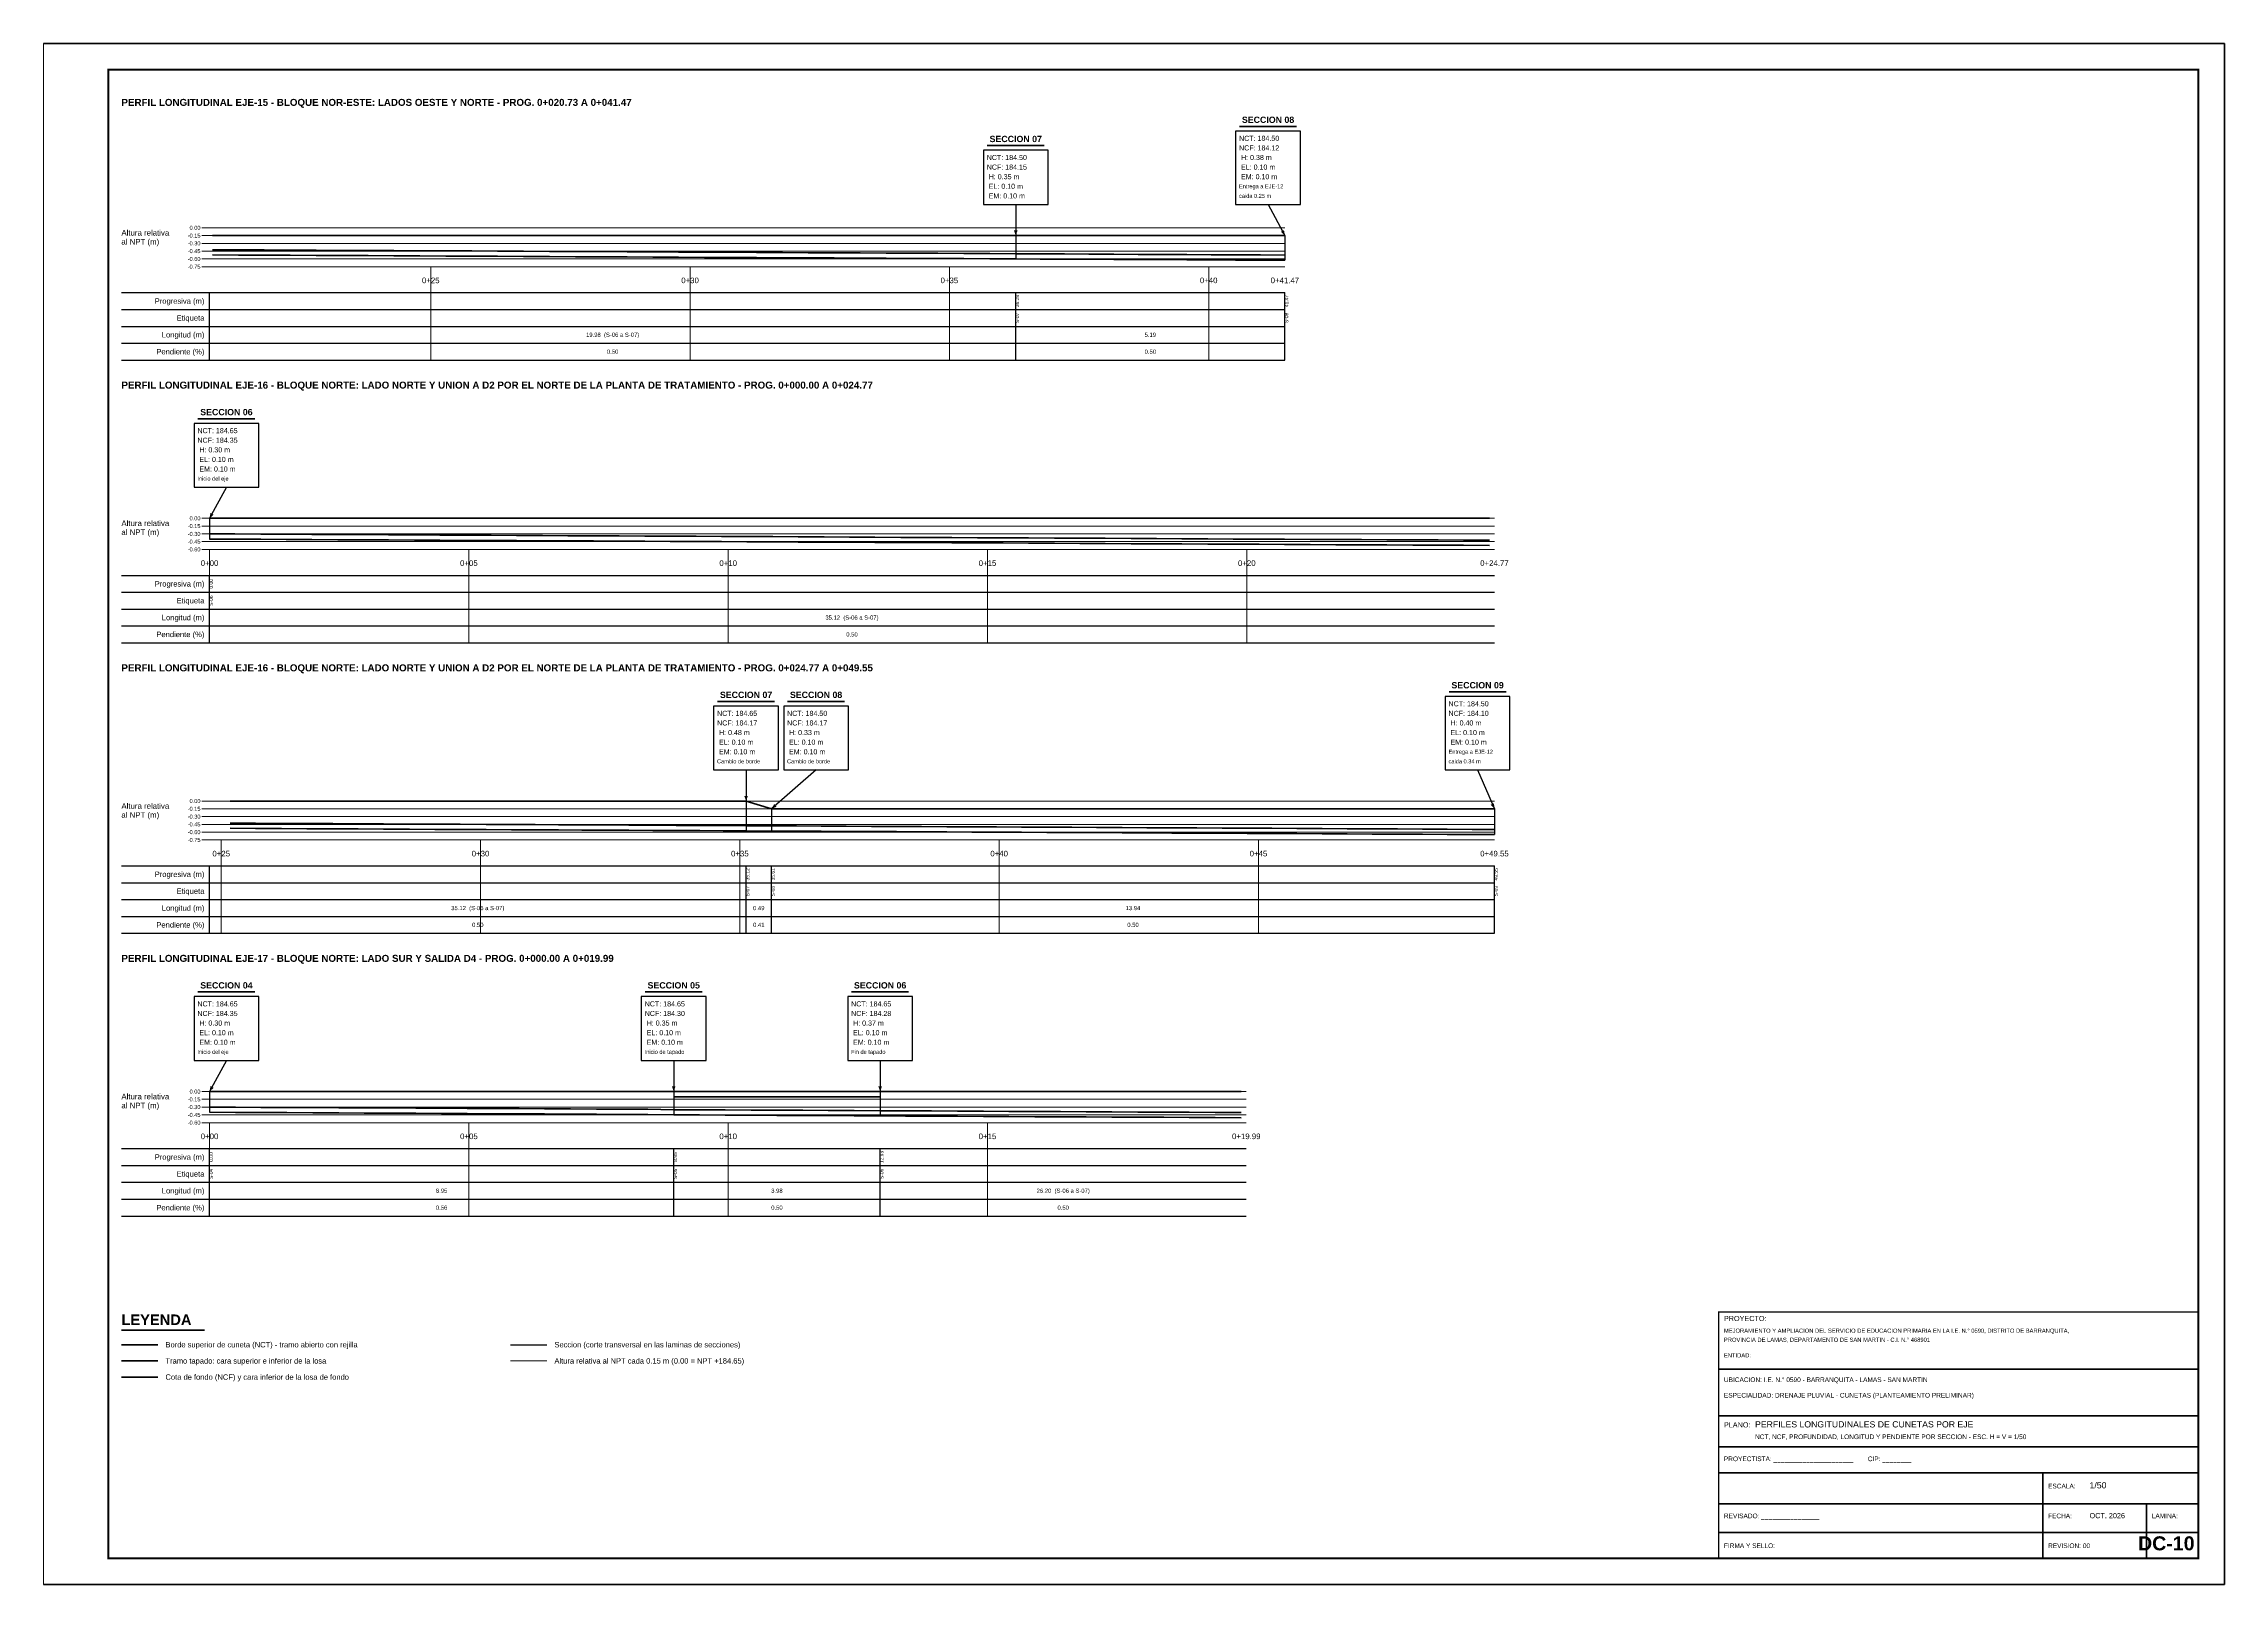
# Paper-space layout 'DC-10' of a CAD drawing. Header units: metres, sheet in millimetres. Extents: x 0 to 841, y 0 to 594.
# The model-space entities are those that its viewports show. They can reach past a viewport. Long polylines and large blocks are cut down to what shows.
import ezdxf
from ezdxf.enums import TextEntityAlignment as Align

# ---------------------------------------------------------------- set-up
doc = ezdxf.new("R2010")
doc.units = ezdxf.units.M
doc.header["$LTSCALE"] = 0.25
for name, color, linetype, lineweight in [('GRILLA', 9, 'CONTINUOUS', 13), ('MARCO', 7, 'CONTINUOUS', 50), ('PERF-FONDO', 6, 'CONTINUOUS', 35), ('PERF-NCT', 5, 'CONTINUOUS', 35), ('PERF-REF', 9, 'CONTINUOUS', 9), ('PERF-SECCION', 1, 'CONTINUOUS', 25), ('PERF-TAPA', 3, 'CONTINUOUS', 35), ('ROTULO', 7, 'CONTINUOUS', 35), ('TITULOS', 160, 'CONTINUOUS', 35)]:
    doc.layers.add(name, color=color, linetype=linetype, lineweight=lineweight)
for name, color, linetype in [('GUITARRA', 8, 'CONTINUOUS'), ('LEYENDA', 7, 'CONTINUOUS'), ('PERF-CAJA', 7, 'CONTINUOUS'), ('ROTULO-TEXTO', 7, 'CONTINUOUS'), ('TEXTOS', 7, 'CONTINUOUS')]:
    doc.layers.add(name, color=color, linetype=linetype)
doc.styles.get("Standard").update_dxf_attribs({"font": 'arial.ttf'})
doc.styles.add('TITULOS', font='arialbd.ttf')

msp = doc.modelspace()

# ---------------------------------------------------------------- linework, layer by layer
at = {"layer": 'GRILLA'}
for p, q in [((355229.52, 9249561.4), (355229.52, 9249559.6)), ((355234.52, 9249561.4), (355234.52, 9249559.6)), ((355239.52, 9249561.4), (355239.52, 9249559.6)), ((355244.52, 9249561.4), (355244.52, 9249559.6)), ((355225.255, 9249555.95), (355225.255, 9249554.15)), ((355230.255, 9249555.95), (355230.255, 9249554.15)), ((355235.255, 9249555.95), (355235.255, 9249554.15)), ((355240.255, 9249555.95), (355240.255, 9249554.15)), ((355245.255, 9249555.95), (355245.255, 9249554.15)), ((355225.48, 9249550.35), (355225.48, 9249548.55)), ((355230.48, 9249550.35), (355230.48, 9249548.55)), ((355235.48, 9249550.35), (355235.48, 9249548.55)), ((355240.48, 9249550.35), (355240.48, 9249548.55)), ((355245.48, 9249550.35), (355245.48, 9249548.55)), ((355225.255, 9249544.9), (355225.255, 9249543.1)), ((355230.255, 9249544.9), (355230.255, 9249543.1)), ((355235.255, 9249544.9), (355235.255, 9249543.1)), ((355240.255, 9249544.9), (355240.255, 9249543.1))]:
    msp.add_line(p, q, dxfattribs=at)
at = {"layer": 'GUITARRA'}
for p, q in [((355223.555, 9249560.9), (355245.99, 9249560.9)), ((355225.255, 9249559.6), (355225.255, 9249560.9)), ((355240.8, 9249559.6), (355240.8, 9249560.9)), ((355245.99, 9249559.6), (355245.99, 9249560.9)), ((355223.555, 9249560.575), (355245.99, 9249560.575)), ((355223.555, 9249560.25), (355245.99, 9249560.25)), ((355223.555, 9249559.925), (355245.99, 9249559.925)), ((355223.555, 9249559.6), (355245.99, 9249559.6)), ((355223.555, 9249555.45), (355250.03, 9249555.45)), ((355225.255, 9249554.15), (355225.255, 9249555.45)), ((355225.255, 9249554.15), (355225.255, 9249555.45)), ((355223.555, 9249555.125), (355250.03, 9249555.125)), ((355223.555, 9249554.8), (355250.03, 9249554.8)), ((355223.555, 9249554.475), (355250.03, 9249554.475)), ((355223.555, 9249554.15), (355250.03, 9249554.15)), ((355223.555, 9249549.85), (355250.03, 9249549.85)), ((355225.255, 9249548.55), (355225.255, 9249549.85)), ((355235.6, 9249548.55), (355235.6, 9249549.85)), ((355236.09, 9249548.55), (355236.09, 9249549.85)), ((355250.03, 9249548.55), (355250.03, 9249549.85)), ((355223.555, 9249549.525), (355250.03, 9249549.525)), ((355223.555, 9249549.2), (355250.03, 9249549.2)), ((355223.555, 9249548.875), (355250.03, 9249548.875)), ((355223.555, 9249548.55), (355250.03, 9249548.55)), ((355223.555, 9249544.4), (355245.245, 9249544.4)), ((355225.255, 9249543.1), (355225.255, 9249544.4)), ((355225.255, 9249543.1), (355225.255, 9249544.4)), ((355234.205, 9249543.1), (355234.205, 9249544.4)), ((355238.185, 9249543.1), (355238.185, 9249544.4)), ((355223.555, 9249544.075), (355245.245, 9249544.075)), ((355223.555, 9249543.75), (355245.245, 9249543.75)), ((355223.555, 9249543.425), (355245.245, 9249543.425)), ((355223.555, 9249543.1), (355245.245, 9249543.1))]:
    msp.add_line(p, q, dxfattribs=at)
at = {"layer": 'MARCO'}
msp.add_lwpolyline([(355222.055, 9249536), (355264.105, 9249536), (355264.105, 9249565.7), (355222.055, 9249565.7)], close=True, dxfattribs=at)
at = {"layer": 'MARCO', "const_width": 0.04}
msp.add_lwpolyline([(355223.305, 9249536.5), (355263.605, 9249536.5), (355263.605, 9249565.2), (355223.305, 9249565.2)], close=True, dxfattribs=at)
at = {"layer": 'PERF-CAJA'}
for p, q in [((355240.8, 9249562.6), (355240.8, 9249562)), ((355245.665, 9249562.6), (355245.99, 9249562)), ((355225.58, 9249557.15), (355225.255, 9249556.55)), ((355235.6, 9249551.7), (355235.6, 9249551.1)), ((355236.95, 9249551.7), (355236.09, 9249550.95)), ((355249.705, 9249551.7), (355250.03, 9249550.95)), ((355225.58, 9249546.1), (355225.255, 9249545.5)), ((355234.205, 9249546.1), (355234.205, 9249545.5)), ((355238.185, 9249546.1), (355238.185, 9249545.5))]:
    msp.add_line(p, q, dxfattribs=at)
for points in [[(355245.04, 9249562.6), (355246.29, 9249562.6), (355246.29, 9249564.015), (355245.04, 9249564.015)], [(355240.175, 9249562.6), (355241.425, 9249562.6), (355241.425, 9249563.645), (355240.175, 9249563.645)], [(355224.955, 9249557.15), (355226.205, 9249557.15), (355226.205, 9249558.38), (355224.955, 9249558.38)], [(355249.08, 9249551.7), (355250.33, 9249551.7), (355250.33, 9249553.115), (355249.08, 9249553.115)], [(355234.975, 9249551.7), (355236.225, 9249551.7), (355236.225, 9249552.93), (355234.975, 9249552.93)], [(355236.325, 9249551.7), (355237.575, 9249551.7), (355237.575, 9249552.93), (355236.325, 9249552.93)], [(355224.955, 9249546.1), (355226.205, 9249546.1), (355226.205, 9249547.33), (355224.955, 9249547.33)], [(355233.58, 9249546.1), (355234.83, 9249546.1), (355234.83, 9249547.33), (355233.58, 9249547.33)], [(355237.56, 9249546.1), (355238.81, 9249546.1), (355238.81, 9249547.33), (355237.56, 9249547.33)]]:
    msp.add_lwpolyline(points, close=True, dxfattribs=at)
for points in [[(355240.8, 9249562), (355240.835, 9249562.1), (355240.765, 9249562.1)], [(355245.99, 9249562), (355245.973, 9249562.105), (355245.912, 9249562.071)], [(355225.255, 9249556.55), (355225.333, 9249556.621), (355225.272, 9249556.655)], [(355235.6, 9249551.1), (355235.635, 9249551.2), (355235.565, 9249551.2)], [(355236.09, 9249550.95), (355236.188, 9249550.989), (355236.142, 9249551.042)], [(355250.03, 9249550.95), (355250.022, 9249551.056), (355249.958, 9249551.028)], [(355225.255, 9249545.5), (355225.333, 9249545.571), (355225.272, 9249545.605)], [(355234.205, 9249545.5), (355234.24, 9249545.6), (355234.17, 9249545.6)], [(355238.185, 9249545.5), (355238.22, 9249545.6), (355238.15, 9249545.6)]]:
    msp.add_solid(points, dxfattribs=at)
at = {"layer": 'PERF-FONDO'}
msp.add_line((355223.555, 9249539.996), (355224.255, 9249539.996), dxfattribs=at)
for points in [[(355225.31, 9249561.728), (355225.81, 9249561.725), (355226.31, 9249561.723), (355226.81, 9249561.72), (355227.31, 9249561.718), (355227.81, 9249561.715), (355228.31, 9249561.713), (355228.81, 9249561.71), (355229.31, 9249561.708), (355229.81, 9249561.705), (355230.31, 9249561.703), (355230.81, 9249561.7), (355231.31, 9249561.698), (355231.81, 9249561.695), (355232.31, 9249561.693), (355232.81, 9249561.69), (355233.31, 9249561.688), (355233.8, 9249561.685), (355234.3, 9249561.683), (355234.8, 9249561.68), (355235.3, 9249561.678), (355235.8, 9249561.675), (355236.3, 9249561.673), (355236.8, 9249561.67), (355237.3, 9249561.668), (355237.8, 9249561.665), (355238.3, 9249561.663), (355238.8, 9249561.66), (355239.3, 9249561.658), (355239.8, 9249561.655), (355240.3, 9249561.653), (355240.8, 9249561.65), (355241.27, 9249561.648), (355241.74, 9249561.645), (355242.21, 9249561.643), (355242.69, 9249561.641), (355243.16, 9249561.638), (355243.63, 9249561.636), (355244.1, 9249561.634), (355244.57, 9249561.631), (355245.04, 9249561.629), (355245.52, 9249561.626), (355245.99, 9249561.624)], [(355225.31, 9249561.628), (355225.81, 9249561.625), (355226.31, 9249561.623), (355226.81, 9249561.62), (355227.31, 9249561.618), (355227.81, 9249561.615), (355228.31, 9249561.613), (355228.81, 9249561.61), (355229.31, 9249561.608), (355229.81, 9249561.605), (355230.31, 9249561.603), (355230.81, 9249561.6), (355231.31, 9249561.598), (355231.81, 9249561.595), (355232.31, 9249561.593), (355232.81, 9249561.59), (355233.31, 9249561.588), (355233.8, 9249561.585), (355234.3, 9249561.583), (355234.8, 9249561.58), (355235.3, 9249561.578), (355235.8, 9249561.575), (355236.3, 9249561.573), (355236.8, 9249561.57), (355237.3, 9249561.568), (355237.8, 9249561.565), (355238.3, 9249561.563), (355238.8, 9249561.56), (355239.3, 9249561.558), (355239.8, 9249561.555), (355240.3, 9249561.553), (355240.8, 9249561.55), (355241.27, 9249561.548), (355241.74, 9249561.545), (355242.21, 9249561.543), (355242.69, 9249561.541), (355243.16, 9249561.538), (355243.63, 9249561.536), (355244.1, 9249561.534), (355244.57, 9249561.531), (355245.04, 9249561.529), (355245.52, 9249561.526), (355245.99, 9249561.524)], [(355225.255, 9249556.25), (355225.745, 9249556.248), (355226.245, 9249556.245), (355226.735, 9249556.243), (355227.225, 9249556.24), (355227.725, 9249556.238), (355228.215, 9249556.235), (355228.705, 9249556.233), (355229.205, 9249556.23), (355229.695, 9249556.228), (355230.195, 9249556.225), (355230.685, 9249556.223), (355231.175, 9249556.22), (355231.675, 9249556.218), (355232.165, 9249556.215), (355232.655, 9249556.213), (355233.155, 9249556.211), (355233.645, 9249556.208), (355234.135, 9249556.206), (355234.635, 9249556.203), (355235.125, 9249556.201), (355235.615, 9249556.198), (355236.115, 9249556.196), (355236.605, 9249556.193), (355237.105, 9249556.191), (355237.595, 9249556.188), (355238.085, 9249556.186), (355238.585, 9249556.183), (355239.075, 9249556.181), (355239.565, 9249556.178), (355240.065, 9249556.176), (355240.555, 9249556.174), (355241.045, 9249556.171), (355241.545, 9249556.169), (355242.035, 9249556.166), (355242.525, 9249556.164), (355243.025, 9249556.161), (355243.515, 9249556.159), (355244.005, 9249556.156), (355244.505, 9249556.154), (355244.995, 9249556.151), (355245.495, 9249556.149), (355245.985, 9249556.146), (355246.475, 9249556.144), (355246.975, 9249556.141), (355247.465, 9249556.139), (355247.955, 9249556.136), (355248.455, 9249556.134), (355248.945, 9249556.132), (355249.435, 9249556.129), (355249.935, 9249556.127)], [(355225.255, 9249556.15), (355225.745, 9249556.148), (355226.245, 9249556.145), (355226.735, 9249556.143), (355227.225, 9249556.14), (355227.725, 9249556.138), (355228.215, 9249556.135), (355228.705, 9249556.133), (355229.205, 9249556.13), (355229.695, 9249556.128), (355230.195, 9249556.125), (355230.685, 9249556.123), (355231.175, 9249556.12), (355231.675, 9249556.118), (355232.165, 9249556.115), (355232.655, 9249556.113), (355233.155, 9249556.111), (355233.645, 9249556.108), (355234.135, 9249556.106), (355234.635, 9249556.103), (355235.125, 9249556.101), (355235.615, 9249556.098), (355236.115, 9249556.096), (355236.605, 9249556.093), (355237.105, 9249556.091), (355237.595, 9249556.088), (355238.085, 9249556.086), (355238.585, 9249556.083), (355239.075, 9249556.081), (355239.565, 9249556.078), (355240.065, 9249556.076), (355240.555, 9249556.074), (355241.045, 9249556.071), (355241.545, 9249556.069), (355242.035, 9249556.066), (355242.525, 9249556.064), (355243.025, 9249556.061), (355243.515, 9249556.059), (355244.005, 9249556.056), (355244.505, 9249556.054), (355244.995, 9249556.051), (355245.495, 9249556.049), (355245.985, 9249556.046), (355246.475, 9249556.044), (355246.975, 9249556.041), (355247.465, 9249556.039), (355247.955, 9249556.036), (355248.455, 9249556.034), (355248.945, 9249556.032), (355249.435, 9249556.029), (355249.935, 9249556.027)], [(355225.65, 9249550.674), (355226.14, 9249550.672), (355226.64, 9249550.669), (355227.13, 9249550.667), (355227.63, 9249550.664), (355228.12, 9249550.662), (355228.61, 9249550.659), (355229.11, 9249550.657), (355229.6, 9249550.654), (355230.09, 9249550.652), (355230.59, 9249550.649), (355231.08, 9249550.647), (355231.53, 9249550.645), (355231.98, 9249550.643), (355232.43, 9249550.64), (355232.89, 9249550.638), (355233.34, 9249550.636), (355233.8, 9249550.633), (355234.25, 9249550.631), (355234.71, 9249550.629), (355235.16, 9249550.627), (355235.6, 9249550.624), (355236.09, 9249550.622), (355236.57, 9249550.62), (355237.05, 9249550.617), (355237.53, 9249550.615), (355238.02, 9249550.612), (355238.5, 9249550.61), (355238.98, 9249550.607), (355239.47, 9249550.605), (355239.95, 9249550.603), (355240.43, 9249550.6), (355240.91, 9249550.598), (355241.4, 9249550.595), (355241.88, 9249550.593), (355242.36, 9249550.591), (355242.85, 9249550.588), (355243.33, 9249550.586), (355243.81, 9249550.583), (355244.29, 9249550.581), (355244.78, 9249550.579), (355245.26, 9249550.576), (355245.74, 9249550.574), (355246.22, 9249550.571), (355246.71, 9249550.569), (355247.19, 9249550.566), (355247.67, 9249550.564), (355248.16, 9249550.562), (355248.64, 9249550.559), (355249.12, 9249550.557), (355249.6, 9249550.554), (355250.03, 9249550.552)], [(355225.65, 9249550.574), (355226.14, 9249550.572), (355226.64, 9249550.569), (355227.13, 9249550.567), (355227.63, 9249550.564), (355228.12, 9249550.562), (355228.61, 9249550.559), (355229.11, 9249550.557), (355229.6, 9249550.554), (355230.09, 9249550.552), (355230.59, 9249550.549), (355231.08, 9249550.547), (355231.53, 9249550.545), (355231.98, 9249550.543), (355232.43, 9249550.54), (355232.89, 9249550.538), (355233.34, 9249550.536), (355233.8, 9249550.533), (355234.25, 9249550.531), (355234.71, 9249550.529), (355235.16, 9249550.527), (355235.6, 9249550.524), (355236.09, 9249550.522), (355236.57, 9249550.52), (355237.05, 9249550.517), (355237.53, 9249550.515), (355238.02, 9249550.512), (355238.5, 9249550.51), (355238.98, 9249550.507), (355239.47, 9249550.505), (355239.95, 9249550.503), (355240.43, 9249550.5), (355240.91, 9249550.498), (355241.4, 9249550.495), (355241.88, 9249550.493), (355242.36, 9249550.491), (355242.85, 9249550.488), (355243.33, 9249550.486), (355243.81, 9249550.483), (355244.29, 9249550.481), (355244.78, 9249550.479), (355245.26, 9249550.476), (355245.74, 9249550.474), (355246.22, 9249550.471), (355246.71, 9249550.469), (355247.19, 9249550.466), (355247.67, 9249550.464), (355248.16, 9249550.462), (355248.64, 9249550.459), (355249.12, 9249550.457), (355249.6, 9249550.454), (355250.03, 9249550.452)], [(355225.255, 9249545.2), (355225.755, 9249545.198), (355226.245, 9249545.195), (355226.745, 9249545.193), (355227.245, 9249545.19), (355227.745, 9249545.188), (355228.235, 9249545.185), (355228.735, 9249545.183), (355229.235, 9249545.18), (355229.725, 9249545.178), (355230.225, 9249545.175), (355230.725, 9249545.173), (355231.225, 9249545.17), (355231.715, 9249545.168), (355232.215, 9249545.165), (355232.715, 9249545.163), (355233.205, 9249545.16), (355233.705, 9249545.158), (355234.205, 9249545.15), (355234.705, 9249545.148), (355235.195, 9249545.145), (355235.695, 9249545.143), (355236.195, 9249545.14), (355236.695, 9249545.138), (355237.185, 9249545.135), (355237.685, 9249545.133), (355238.185, 9249545.13), (355238.675, 9249545.128), (355239.175, 9249545.125), (355239.675, 9249545.123), (355240.175, 9249545.12), (355240.665, 9249545.118), (355241.165, 9249545.115), (355241.665, 9249545.113), (355242.155, 9249545.11), (355242.655, 9249545.108), (355243.155, 9249545.105), (355243.655, 9249545.103), (355244.145, 9249545.1), (355244.645, 9249545.098), (355245.145, 9249545.095)], [(355225.255, 9249545.1), (355225.755, 9249545.098), (355226.245, 9249545.095), (355226.745, 9249545.093), (355227.245, 9249545.09), (355227.745, 9249545.088), (355228.235, 9249545.085), (355228.735, 9249545.083), (355229.235, 9249545.08), (355229.725, 9249545.078), (355230.225, 9249545.075), (355230.725, 9249545.073), (355231.225, 9249545.07), (355231.715, 9249545.068), (355232.215, 9249545.065), (355232.715, 9249545.063), (355233.205, 9249545.06), (355233.705, 9249545.058), (355234.205, 9249545.05), (355234.705, 9249545.048), (355235.195, 9249545.045), (355235.695, 9249545.043), (355236.195, 9249545.04), (355236.695, 9249545.038), (355237.185, 9249545.035), (355237.685, 9249545.033), (355238.185, 9249545.03), (355238.675, 9249545.028), (355239.175, 9249545.025), (355239.675, 9249545.023), (355240.175, 9249545.02), (355240.665, 9249545.018), (355241.165, 9249545.015), (355241.665, 9249545.013), (355242.155, 9249545.01), (355242.655, 9249545.008), (355243.155, 9249545.005), (355243.655, 9249545.003), (355244.145, 9249545), (355244.645, 9249544.998), (355245.145, 9249544.995)]]:
    msp.add_lwpolyline(points, dxfattribs=at)
at = {"layer": 'PERF-NCT'}
msp.add_line((355223.555, 9249540.62), (355224.255, 9249540.62), dxfattribs=at)
for points in [[(355225.31, 9249562), (355225.81, 9249562), (355226.31, 9249562), (355226.81, 9249562), (355227.31, 9249562), (355227.81, 9249562), (355228.31, 9249562), (355228.81, 9249562), (355229.31, 9249562), (355229.81, 9249562), (355230.31, 9249562), (355230.81, 9249562), (355231.31, 9249562), (355231.81, 9249562), (355232.31, 9249562), (355232.81, 9249562), (355233.31, 9249562), (355233.8, 9249562), (355234.3, 9249562), (355234.8, 9249562), (355235.3, 9249562), (355235.8, 9249562), (355236.3, 9249562), (355236.8, 9249562), (355237.3, 9249562), (355237.8, 9249562), (355238.3, 9249562), (355238.8, 9249562), (355239.3, 9249562), (355239.8, 9249562), (355240.3, 9249562), (355240.8, 9249562), (355241.27, 9249562), (355241.74, 9249562), (355242.21, 9249562), (355242.69, 9249562), (355243.16, 9249562), (355243.63, 9249562), (355244.1, 9249562), (355244.57, 9249562), (355245.04, 9249562), (355245.52, 9249562), (355245.99, 9249562)], [(355225.255, 9249556.55), (355225.745, 9249556.55), (355226.245, 9249556.55), (355226.735, 9249556.55), (355227.225, 9249556.55), (355227.725, 9249556.55), (355228.215, 9249556.55), (355228.705, 9249556.55), (355229.205, 9249556.55), (355229.695, 9249556.55), (355230.195, 9249556.55), (355230.685, 9249556.55), (355231.175, 9249556.55), (355231.675, 9249556.55), (355232.165, 9249556.55), (355232.655, 9249556.55), (355233.155, 9249556.55), (355233.645, 9249556.55), (355234.135, 9249556.55), (355234.635, 9249556.55), (355235.125, 9249556.55), (355235.615, 9249556.55), (355236.115, 9249556.55), (355236.605, 9249556.55), (355237.105, 9249556.55), (355237.595, 9249556.55), (355238.085, 9249556.55), (355238.585, 9249556.55), (355239.075, 9249556.55), (355239.565, 9249556.55), (355240.065, 9249556.55), (355240.555, 9249556.55), (355241.045, 9249556.55), (355241.545, 9249556.55), (355242.035, 9249556.55), (355242.525, 9249556.55), (355243.025, 9249556.55), (355243.515, 9249556.55), (355244.005, 9249556.55), (355244.505, 9249556.55), (355244.995, 9249556.55), (355245.495, 9249556.55), (355245.985, 9249556.55), (355246.475, 9249556.55), (355246.975, 9249556.55), (355247.465, 9249556.55), (355247.955, 9249556.55), (355248.455, 9249556.55), (355248.945, 9249556.55), (355249.435, 9249556.55), (355249.935, 9249556.55)], [(355225.65, 9249551.1), (355226.14, 9249551.1), (355226.64, 9249551.1), (355227.13, 9249551.1), (355227.63, 9249551.1), (355228.12, 9249551.1), (355228.61, 9249551.1), (355229.11, 9249551.1), (355229.6, 9249551.1), (355230.09, 9249551.1), (355230.59, 9249551.1), (355231.08, 9249551.1), (355231.53, 9249551.1), (355231.98, 9249551.1), (355232.43, 9249551.1), (355232.89, 9249551.1), (355233.34, 9249551.1), (355233.8, 9249551.1), (355234.25, 9249551.1), (355234.71, 9249551.1), (355235.16, 9249551.1), (355235.6, 9249551.1), (355236.09, 9249550.95), (355236.57, 9249550.95), (355237.05, 9249550.95), (355237.53, 9249550.95), (355238.02, 9249550.95), (355238.5, 9249550.95), (355238.98, 9249550.95), (355239.47, 9249550.95), (355239.95, 9249550.95), (355240.43, 9249550.95), (355240.91, 9249550.95), (355241.4, 9249550.95), (355241.88, 9249550.95), (355242.36, 9249550.95), (355242.85, 9249550.95), (355243.33, 9249550.95), (355243.81, 9249550.95), (355244.29, 9249550.95), (355244.78, 9249550.95), (355245.26, 9249550.95), (355245.74, 9249550.95), (355246.22, 9249550.95), (355246.71, 9249550.95), (355247.19, 9249550.95), (355247.67, 9249550.95), (355248.16, 9249550.95), (355248.64, 9249550.95), (355249.12, 9249550.95), (355249.6, 9249550.95), (355250.03, 9249550.95)], [(355225.255, 9249545.5), (355225.755, 9249545.5), (355226.245, 9249545.5), (355226.745, 9249545.5), (355227.245, 9249545.5), (355227.745, 9249545.5), (355228.235, 9249545.5), (355228.735, 9249545.5), (355229.235, 9249545.5), (355229.725, 9249545.5), (355230.225, 9249545.5), (355230.725, 9249545.5), (355231.225, 9249545.5), (355231.715, 9249545.5), (355232.215, 9249545.5), (355232.715, 9249545.5), (355233.205, 9249545.5), (355233.705, 9249545.5), (355234.205, 9249545.5)], [(355238.185, 9249545.5), (355238.675, 9249545.5), (355239.175, 9249545.5), (355239.675, 9249545.5), (355240.175, 9249545.5), (355240.665, 9249545.5), (355241.165, 9249545.5), (355241.665, 9249545.5), (355242.155, 9249545.5), (355242.655, 9249545.5), (355243.155, 9249545.5), (355243.655, 9249545.5), (355244.145, 9249545.5), (355244.645, 9249545.5), (355245.145, 9249545.5)]]:
    msp.add_lwpolyline(points, dxfattribs=at)
at = {"layer": 'PERF-REF'}
for p, q in [((355225.105, 9249562.15), (355245.99, 9249562.15)), ((355225.105, 9249562), (355245.99, 9249562)), ((355225.105, 9249561.85), (355245.99, 9249561.85)), ((355225.105, 9249561.7), (355245.99, 9249561.7)), ((355225.105, 9249561.55), (355245.99, 9249561.55)), ((355225.105, 9249561.4), (355245.99, 9249561.4)), ((355225.105, 9249556.55), (355250.03, 9249556.55)), ((355225.105, 9249556.4), (355250.03, 9249556.4)), ((355225.105, 9249556.25), (355250.03, 9249556.25)), ((355225.105, 9249556.1), (355250.03, 9249556.1)), ((355225.105, 9249555.95), (355250.03, 9249555.95)), ((355225.105, 9249551.1), (355250.03, 9249551.1)), ((355225.105, 9249550.95), (355250.03, 9249550.95)), ((355225.105, 9249550.8), (355250.03, 9249550.8)), ((355225.105, 9249550.65), (355250.03, 9249550.65)), ((355225.105, 9249550.5), (355250.03, 9249550.5)), ((355225.105, 9249550.35), (355250.03, 9249550.35)), ((355225.105, 9249545.5), (355245.245, 9249545.5)), ((355225.105, 9249545.35), (355245.245, 9249545.35)), ((355225.105, 9249545.2), (355245.245, 9249545.2)), ((355225.105, 9249545.05), (355245.245, 9249545.05)), ((355225.105, 9249544.9), (355245.245, 9249544.9)), ((355231.055, 9249540.308), (355231.755, 9249540.308))]:
    msp.add_line(p, q, dxfattribs=at)
at = {"layer": 'PERF-SECCION'}
for p, q in [((355240.8, 9249562), (355240.8, 9249561.55)), ((355245.99, 9249562), (355245.99, 9249561.524)), ((355225.255, 9249556.55), (355225.255, 9249556.15)), ((355235.6, 9249551.1), (355235.6, 9249550.524)), ((355236.09, 9249550.95), (355236.09, 9249550.522)), ((355250.03, 9249550.95), (355250.03, 9249550.452)), ((355225.255, 9249545.5), (355225.255, 9249545.1)), ((355234.205, 9249545.5), (355234.205, 9249545.05)), ((355238.185, 9249545.5), (355238.185, 9249545.03)), ((355231.055, 9249540.62), (355231.755, 9249540.62))]:
    msp.add_line(p, q, dxfattribs=at)
at = {"layer": 'PERF-TAPA'}
msp.add_line((355223.555, 9249540.308), (355224.255, 9249540.308), dxfattribs=at)
for points in [[(355234.205, 9249545.5), (355234.705, 9249545.5), (355235.195, 9249545.5), (355235.695, 9249545.5), (355236.195, 9249545.5), (355236.695, 9249545.5), (355237.185, 9249545.5), (355237.685, 9249545.5), (355238.185, 9249545.5)], [(355234.205, 9249545.4), (355234.705, 9249545.4), (355235.195, 9249545.4), (355235.695, 9249545.4), (355236.195, 9249545.4), (355236.695, 9249545.4), (355237.185, 9249545.4), (355237.685, 9249545.4), (355238.185, 9249545.4)]]:
    msp.add_lwpolyline(points, dxfattribs=at)
at = {"layer": 'ROTULO'}
for p, q in [((355254.355, 9249540.15), (355263.605, 9249540.15)), ((355254.355, 9249539.25), (355263.605, 9249539.25)), ((355254.355, 9249538.65), (355263.605, 9249538.65)), ((355254.355, 9249538.15), (355263.605, 9249538.15)), ((355260.605, 9249538.15), (355260.605, 9249536.5)), ((355254.355, 9249537.55), (355263.605, 9249537.55)), ((355262.605, 9249537.55), (355262.605, 9249536.5)), ((355254.355, 9249537), (355263.605, 9249537))]:
    msp.add_line(p, q, dxfattribs=at)
at = {"layer": 'ROTULO', "const_width": 0.025}
msp.add_lwpolyline([(355254.355, 9249536.5), (355263.605, 9249536.5), (355263.605, 9249541.25), (355254.355, 9249541.25)], close=True, dxfattribs=at)
at = {"layer": 'TITULOS'}
for p, q in [((355245.115, 9249564.105), (355246.215, 9249564.105)), ((355240.25, 9249563.735), (355241.35, 9249563.735)), ((355225.03, 9249558.47), (355226.13, 9249558.47)), ((355249.155, 9249553.205), (355250.255, 9249553.205)), ((355235.05, 9249553.02), (355236.15, 9249553.02)), ((355236.4, 9249553.02), (355237.5, 9249553.02)), ((355225.03, 9249547.42), (355226.13, 9249547.42)), ((355233.655, 9249547.42), (355234.755, 9249547.42)), ((355237.635, 9249547.42), (355238.735, 9249547.42)), ((355223.555, 9249540.9), (355225.155, 9249540.9))]:
    msp.add_line(p, q, dxfattribs=at)

# ---------------------------------------------------------------- texts
at = {"layer": 'LEYENDA'}
for s, p in [('Borde superior de cuneta (NCT) - tramo abierto con rejilla', (355224.405, 9249540.62)), ('Seccion (corte transversal en las laminas de secciones)', (355231.905, 9249540.62)), ('Tramo tapado: cara superior e inferior de la losa', (355224.405, 9249540.308)), ('Cota de fondo (NCF) y cara inferior de la losa de fondo', (355224.405, 9249539.996)), ('Altura relativa al NPT cada 0.15 m (0.00 = NPT +184.65)', (355231.905, 9249540.308))]:
    msp.add_text(s, height=0.104, dxfattribs=at).set_placement(p, align=Align.MIDDLE_LEFT)
at = {"layer": 'ROTULO-TEXTO'}
for s, height, p in [('MEJORAMIENTO Y AMPLIACION DEL SERVICIO DE EDUCACION PRIMARIA EN LA I.E. N.° 0590, DISTRITO DE BARRANQUITA,', 0.08, (355254.455, 9249540.85)), ('PROYECTO:', 0.1, (355254.455, 9249541.075)), ('PROVINCIA DE LAMAS, DEPARTAMENTO DE SAN MARTIN - C.I. N.° 468901', 0.08, (355254.455, 9249540.675)), ('ENTIDAD:', 0.08, (355254.455, 9249540.375)), ('UBICACION: I.E. N.° 0590 - BARRANQUITA - LAMAS - SAN MARTIN', 0.09, (355254.455, 9249539.9)), ('ESPECIALIDAD: DRENAJE PLUVIAL - CUNETAS (PLANTEAMIENTO PRELIMINAR)', 0.09, (355254.455, 9249539.6)), ('PLANO:', 0.1, (355254.455, 9249539.025)), ('NCT, NCF, PROFUNDIDAD, LONGITUD Y PENDIENTE POR SECCION - ESC. H = V = 1/50', 0.09, (355255.055, 9249538.8)), ('PERFILES LONGITUDINALES DE CUNETAS POR EJE', 0.12, (355255.055, 9249539.025)), ('PROYECTISTA: ______________________        CIP: ________', 0.09, (355254.455, 9249538.375)), ('ESCALA:', 0.09, (355260.705, 9249537.85)), ('1/50', 0.12, (355261.505, 9249537.85)), ('REVISADO: ________________', 0.09, (355254.455, 9249537.275)), ('FECHA:', 0.09, (355260.705, 9249537.275)), ('OCT. 2026', 0.1, (355261.505, 9249537.275)), ('LAMINA:', 0.09, (355262.705, 9249537.275)), ('FIRMA Y SELLO:', 0.09, (355254.455, 9249536.7)), ('REVISION: 00', 0.09, (355260.705, 9249536.7))]:
    msp.add_text(s, height=height, dxfattribs=at).set_placement(p)
at = {"layer": 'TEXTOS'}
for s, height, p in [('NCT: 184.50', 0.09788, (355245.105, 9249563.875)), ('NCF: 184.12', 0.09788, (355245.105, 9249563.69)), ('NCT: 184.50', 0.09788, (355240.24, 9249563.505)), ('NCF: 184.15', 0.09788, (355240.24, 9249563.32)), (' H: 0.35 m', 0.0979, (355240.24, 9249563.135)), (' H: 0.38 m', 0.0979, (355245.105, 9249563.505)), (' EL: 0.10 m', 0.09788, (355245.105, 9249563.32)), (' EM: 0.10 m', 0.09788, (355245.105, 9249563.135)), (' EL: 0.10 m', 0.09788, (355240.24, 9249562.95)), (' EM: 0.10 m', 0.09788, (355240.24, 9249562.765)), ('caida 0.25 m', 0.07762, (355245.105, 9249562.765)), ('Entrega a EJE-12', 0.07762, (355245.105, 9249562.95)), ('NCT: 184.65', 0.09788, (355225.02, 9249558.24)), ('NCF: 184.35', 0.09788, (355225.02, 9249558.055)), (' H: 0.30 m', 0.0979, (355225.02, 9249557.87)), (' EL: 0.10 m', 0.09788, (355225.02, 9249557.685)), ('Inicio del eje', 0.07762, (355225.02, 9249557.315)), (' EM: 0.10 m', 0.09788, (355225.02, 9249557.5)), ('NCT: 184.65', 0.09788, (355235.04, 9249552.79)), ('NCF: 184.17', 0.09788, (355235.04, 9249552.605)), ('NCT: 184.50', 0.09788, (355236.39, 9249552.79)), ('NCF: 184.17', 0.09788, (355236.39, 9249552.605)), ('NCT: 184.50', 0.09788, (355249.145, 9249552.975)), ('NCF: 184.10', 0.09788, (355249.145, 9249552.79)), (' H: 0.40 m', 0.0979, (355249.145, 9249552.605)), (' H: 0.48 m', 0.0979, (355235.04, 9249552.42)), (' EL: 0.10 m', 0.09788, (355235.04, 9249552.235)), (' H: 0.33 m', 0.0979, (355236.39, 9249552.42)), (' EL: 0.10 m', 0.09788, (355236.39, 9249552.235)), (' EL: 0.10 m', 0.09788, (355249.145, 9249552.42)), (' EM: 0.10 m', 0.09788, (355249.145, 9249552.235)), ('Cambio de borde', 0.07762, (355235.04, 9249551.865)), (' EM: 0.10 m', 0.09788, (355235.04, 9249552.05)), ('Cambio de borde', 0.07762, (355236.39, 9249551.865)), (' EM: 0.10 m', 0.09788, (355236.39, 9249552.05)), ('caida 0.34 m', 0.07762, (355249.145, 9249551.865)), ('Entrega a EJE-12', 0.07762, (355249.145, 9249552.05)), ('NCT: 184.65', 0.09788, (355225.02, 9249547.19)), ('NCT: 184.65', 0.09788, (355233.645, 9249547.19)), ('NCT: 184.65', 0.09788, (355237.625, 9249547.19)), ('NCF: 184.35', 0.09788, (355225.02, 9249547.005)), (' H: 0.30 m', 0.0979, (355225.02, 9249546.82)), ('NCF: 184.30', 0.09788, (355233.645, 9249547.005)), (' H: 0.35 m', 0.0979, (355233.645, 9249546.82)), ('NCF: 184.28', 0.09788, (355237.625, 9249547.005)), (' H: 0.37 m', 0.0979, (355237.625, 9249546.82)), (' EL: 0.10 m', 0.09788, (355225.02, 9249546.635)), (' EM: 0.10 m', 0.09788, (355225.02, 9249546.45)), (' EL: 0.10 m', 0.09788, (355233.645, 9249546.635)), (' EM: 0.10 m', 0.09788, (355233.645, 9249546.45)), (' EL: 0.10 m', 0.09788, (355237.625, 9249546.635)), (' EM: 0.10 m', 0.09788, (355237.625, 9249546.45)), ('Inicio del eje', 0.07762, (355225.02, 9249546.265)), ('Inicio de tapado', 0.07762, (355233.645, 9249546.265)), ('Fin de tapado', 0.07762, (355237.625, 9249546.265))]:
    msp.add_text(s, height=height, dxfattribs=at).set_placement(p, align=Align.MIDDLE_LEFT)
for s, p in [('Altura relativa', (355223.555, 9249562)), ('al NPT (m)', (355223.555, 9249561.827)), ('Altura relativa', (355223.555, 9249556.4)), ('al NPT (m)', (355223.555, 9249556.227)), ('Altura relativa', (355223.555, 9249550.95)), ('al NPT (m)', (355223.555, 9249550.777)), ('Altura relativa', (355223.555, 9249545.35)), ('al NPT (m)', (355223.555, 9249545.177))]:
    msp.add_text(s, height=0.108, dxfattribs=at).set_placement(p)
for s, height, p in [('-0.15', 0.0776, (355225.08, 9249562)), ('0.00', 0.0776, (355225.08, 9249562.15)), ('-0.30', 0.0776, (355225.08, 9249561.85)), ('-0.45', 0.0776, (355225.08, 9249561.7)), ('-0.60', 0.0776, (355225.08, 9249561.55)), ('-0.75', 0.0776, (355225.08, 9249561.4)), ('Progresiva (m)', 0.10463, (355225.155, 9249560.738)), ('Etiqueta', 0.1046, (355225.155, 9249560.412)), ('Pendiente (%)', 0.10463, (355225.155, 9249559.762)), ('Longitud (m)', 0.10463, (355225.155, 9249560.088)), ('-0.15', 0.0776, (355225.08, 9249556.4)), ('0.00', 0.0776, (355225.08, 9249556.55)), ('-0.30', 0.0776, (355225.08, 9249556.25)), ('-0.45', 0.0776, (355225.08, 9249556.1)), ('-0.60', 0.0776, (355225.08, 9249555.95)), ('Progresiva (m)', 0.10463, (355225.155, 9249555.287)), ('Etiqueta', 0.1046, (355225.155, 9249554.963)), ('Pendiente (%)', 0.10463, (355225.155, 9249554.312)), ('Longitud (m)', 0.10463, (355225.155, 9249554.637)), ('-0.15', 0.0776, (355225.08, 9249550.95)), ('0.00', 0.0776, (355225.08, 9249551.1)), ('-0.30', 0.0776, (355225.08, 9249550.8)), ('-0.45', 0.0776, (355225.08, 9249550.65)), ('-0.60', 0.0776, (355225.08, 9249550.5)), ('-0.75', 0.0776, (355225.08, 9249550.35)), ('Progresiva (m)', 0.10463, (355225.155, 9249549.688)), ('Etiqueta', 0.1046, (355225.155, 9249549.363)), ('Longitud (m)', 0.10463, (355225.155, 9249549.037)), ('Pendiente (%)', 0.10463, (355225.155, 9249548.713)), ('0.00', 0.0776, (355225.08, 9249545.5)), ('-0.15', 0.0776, (355225.08, 9249545.35)), ('-0.30', 0.0776, (355225.08, 9249545.2)), ('-0.45', 0.0776, (355225.08, 9249545.05)), ('-0.60', 0.0776, (355225.08, 9249544.9)), ('Progresiva (m)', 0.10463, (355225.155, 9249544.238)), ('Etiqueta', 0.1046, (355225.155, 9249543.912)), ('Longitud (m)', 0.10463, (355225.155, 9249543.588)), ('Pendiente (%)', 0.10463, (355225.155, 9249543.262))]:
    msp.add_text(s, height=height, dxfattribs=at).set_placement(p, align=Align.MIDDLE_RIGHT)
for s, p in [('0+25', (355229.52, 9249561.05)), ('0+30', (355234.52, 9249561.05)), ('0+35', (355239.52, 9249561.05)), ('0+40', (355244.52, 9249561.05)), ('0+41.47', (355245.99, 9249561.05)), ('0+00', (355225.255, 9249555.6)), ('0+05', (355230.255, 9249555.6)), ('0+10', (355235.255, 9249555.6)), ('0+15', (355240.255, 9249555.6)), ('0+20', (355245.255, 9249555.6)), ('0+24.77', (355250.03, 9249555.6)), ('0+25', (355225.48, 9249550)), ('0+30', (355230.48, 9249550)), ('0+35', (355235.48, 9249550)), ('0+40', (355240.48, 9249550)), ('0+45', (355245.48, 9249550)), ('0+49.55', (355250.03, 9249550)), ('0+00', (355225.255, 9249544.55)), ('0+05', (355230.255, 9249544.55)), ('0+10', (355235.255, 9249544.55)), ('0+15', (355240.255, 9249544.55)), ('0+19.99', (355245.245, 9249544.55))]:
    msp.add_text(s, height=0.108, dxfattribs=at).set_placement(p, align=Align.BOTTOM_CENTER)
for s, p in [('36.28', (355240.83, 9249560.738)), ('41.47', (355246.02, 9249560.738)), ('S-07', (355240.83, 9249560.412)), ('S-08', (355246.02, 9249560.412)), ('0.00', (355225.285, 9249555.287)), ('S-06', (355225.285, 9249554.963)), ('35.12', (355235.63, 9249549.688)), ('35.61', (355236.12, 9249549.688)), ('49.55', (355250.06, 9249549.688)), ('S-07', (355235.63, 9249549.363)), ('S-08', (355236.12, 9249549.363)), ('S-09', (355250.06, 9249549.363)), ('0.00', (355225.285, 9249544.238)), ('8.95', (355234.235, 9249544.238)), ('12.93', (355238.215, 9249544.238)), ('S-04', (355225.285, 9249543.912)), ('S-05', (355234.235, 9249543.912)), ('S-06', (355238.215, 9249543.912))]:
    msp.add_text(s, height=0.0675, rotation=90, dxfattribs=at).set_placement(p, align=Align.MIDDLE_CENTER)
for s, p in [('19.98  (S-06 a S-07)', (355233.027, 9249560.088)), ('0.50', (355233.027, 9249559.762)), ('5.19', (355243.395, 9249560.088)), ('0.50', (355243.395, 9249559.762)), ('35.12  (S-06 a S-07)', (355237.642, 9249554.637)), ('0.50', (355237.642, 9249554.312)), ('35.12  (S-06 a S-07)', (355230.427, 9249549.037)), ('0.49', (355235.845, 9249549.037)), ('13.94', (355243.06, 9249549.037)), ('0.50', (355230.427, 9249548.713)), ('0.41', (355235.845, 9249548.713)), ('0.50', (355243.06, 9249548.713)), ('8.95', (355229.73, 9249543.588)), ('3.98', (355236.195, 9249543.588)), ('26.20  (S-06 a S-07)', (355241.715, 9249543.588)), ('0.56', (355229.73, 9249543.262)), ('0.50', (355236.195, 9249543.262)), ('0.50', (355241.715, 9249543.262))]:
    msp.add_text(s, height=0.081, dxfattribs=at).set_placement(p, align=Align.MIDDLE_CENTER)
at = {"layer": 'TITULOS', "style": 'TITULOS'}
for s, height, p in [('PERFIL LONGITUDINAL EJE-15 - BLOQUE NOR-ESTE: LADOS OESTE Y NORTE - PROG. 0+020.73 A 0+041.47', 0.135, (355223.555, 9249564.5)), ('PERFIL LONGITUDINAL EJE-16 - BLOQUE NORTE: LADO NORTE Y UNION A D2 POR EL NORTE DE LA PLANTA DE TRATAMIENTO - PROG. 0+000.00 A 0+024.77', 0.135, (355223.555, 9249559.05)), ('PERFIL LONGITUDINAL EJE-16 - BLOQUE NORTE: LADO NORTE Y UNION A D2 POR EL NORTE DE LA PLANTA DE TRATAMIENTO - PROG. 0+024.77 A 0+049.55', 0.135, (355223.555, 9249553.6)), ('PERFIL LONGITUDINAL EJE-17 - BLOQUE NORTE: LADO SUR Y SALIDA D4 - PROG. 0+000.00 A 0+019.99', 0.135, (355223.555, 9249548)), ('LEYENDA', 0.2025, (355223.555, 9249541))]:
    msp.add_text(s, height=height, dxfattribs=at).set_placement(p)
for s, p in [('SECCION 08', (355245.665, 9249564.135)), ('SECCION 07', (355240.8, 9249563.765)), ('SECCION 06', (355225.58, 9249558.5)), ('SECCION 07', (355235.6, 9249553.05)), ('SECCION 08', (355236.95, 9249553.05)), ('SECCION 09', (355249.705, 9249553.235)), ('SECCION 04', (355225.58, 9249547.45)), ('SECCION 05', (355234.205, 9249547.45)), ('SECCION 06', (355238.185, 9249547.45))]:
    msp.add_text(s, height=0.1215, dxfattribs=at).set_placement(p, align=Align.BOTTOM_CENTER)
msp.add_text('DC-10', height=0.27, dxfattribs=at).set_placement((355263.53, 9249536.575), align=Align.BOTTOM_RIGHT)

psp = doc.layouts.new('DC-10')

# ---------------------------------------------------------------- viewports
at = {"layer": 'MARCO'}
psp.add_viewport(center=(420.5, 297), size=(841, 594), view_center_point=(355243.08, 9249550.85), view_height=29.7, dxfattribs=at)

doc.saveas('drawing.dxf')
